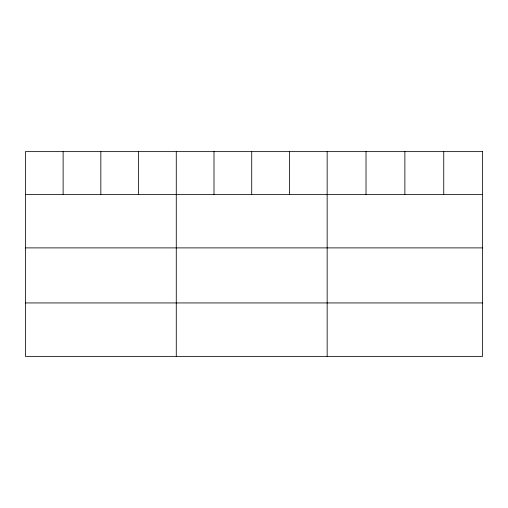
<?xml version="1.0" encoding="UTF-8"?>
<svg xmlns="http://www.w3.org/2000/svg" width="508" height="508" viewBox="0 0 508 508"><rect width="100%" height="100%" fill="white"/><g stroke="black" fill="none" stroke-linecap="round" stroke-linejoin="round"><path stroke-width="0.76" d="M25.4 194.469L482.6 194.469M25.4 247.891L482.6 247.891M25.4 302.939L482.6 302.939M443.738 151.632L443.738 194.469M404.876 151.632L404.876 194.469M366.014 151.632L366.014 194.469M327.152 151.632L327.152 356.368M289.433 151.632L289.433 194.469M251.714 151.632L251.714 194.469M213.995 151.632L213.995 194.469M176.276 151.632L176.276 356.368M138.557 151.632L138.557 194.469M100.838 151.632L100.838 194.469M63.119 151.632L63.119 194.469M482.6 151.632L25.4 151.632L25.4 356.368L482.6 356.368L482.6 151.632"/></g></svg>
